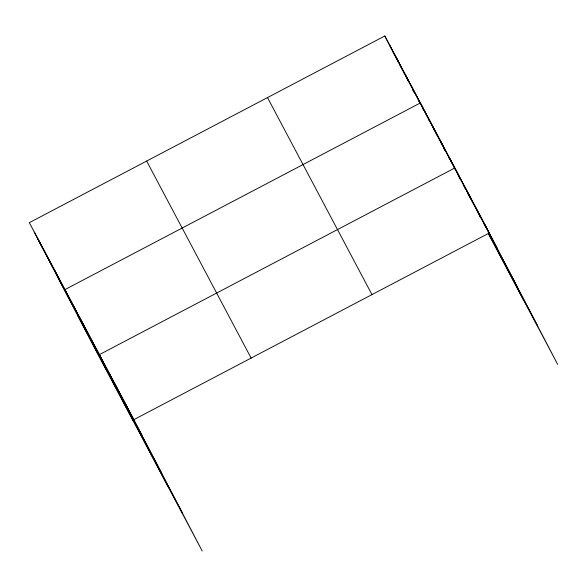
<?xml version="1.0" encoding="UTF-8"?>
<svg xmlns="http://www.w3.org/2000/svg" width="587" height="587" viewBox="0 0 587 587"><rect width="100%" height="100%" fill="white"/><g stroke="black" fill="none" stroke-linecap="round" stroke-linejoin="round"><path stroke-width="0.88" d="M29.35 222.649L384.801 35.983L489.272 233.002L133.821 419.668L29.35 222.649L97.728 353.998L202.199 551.017L128.898 410.379M392.85 51.443L497.321 248.462M414.026 92.078L412.756 89.686L414.334 92.717M418.252 100.054L419.103 101.654M422.904 108.83L423.755 110.422M428.826 119.99L429.669 121.59M433.477 128.766L434.321 130.358M441.086 143.118L441.938 144.71M444.051 148.702L444.895 150.294L443.302 147.117M454.022 167.508L454.844 169.056M458.131 175.249L460.179 179.123M463.466 185.316L465.109 188.412M467.978 193.827L470.444 198.472M479.88 216.273L480.702 217.821M483.989 224.014L485.625 227.11M488.091 231.755L517.228 286.705M488.487 233.23L537.743 326.108M488.7 234.316L557.65 364.351L484.348 223.713M267.503 97.581L371.975 294.601M146.647 161.051L251.119 358.07M37.399 238.117L141.871 435.128M57.306 276.352L161.785 473.371M77.822 315.755L182.293 512.774M479.425 214.424L487.474 229.891M469.571 195.853L482.551 220.602M464.647 186.563L472.696 202.023M476.116 208.943L454.8 167.985L99.35 354.651L167.721 485.999M476.952 210.535L477.781 212.127M478.192 212.927L480.68 217.711M488.67 233.054L523.171 299.333M449.869 158.695L457.919 174.163M440.023 140.124L452.995 164.874M435.099 130.835L443.148 146.295M425.245 112.256L438.225 137.006M435.004 131.18L420.321 102.967L64.871 289.633L133.249 420.982M435.833 132.772L437.909 136.756M438.328 137.556L439.157 139.148M439.986 140.741L440.815 142.333M448.673 157.433L449.855 159.708M410.174 83.831L423.293 108.866M405.096 74.263L413.145 89.723M394.948 55.119L408.075 80.155M389.871 45.551L397.927 61.019M384.801 35.983L398.654 62.604M399.483 64.196L404.465 73.757M405.294 75.349L407.363 79.333M407.782 80.126L408.611 81.718M123.974 401.09L132.024 416.557M114.12 382.519L127.1 407.268M109.197 373.229L117.246 388.689M94.419 345.361L102.476 360.829M84.572 326.79L97.545 351.54M79.649 317.501L87.698 332.961M69.794 298.922L82.774 323.672M54.723 270.497L67.85 295.532M49.646 260.929L57.695 276.389M39.498 241.785L52.625 266.821M34.428 232.217L42.477 247.685"/></g></svg>
